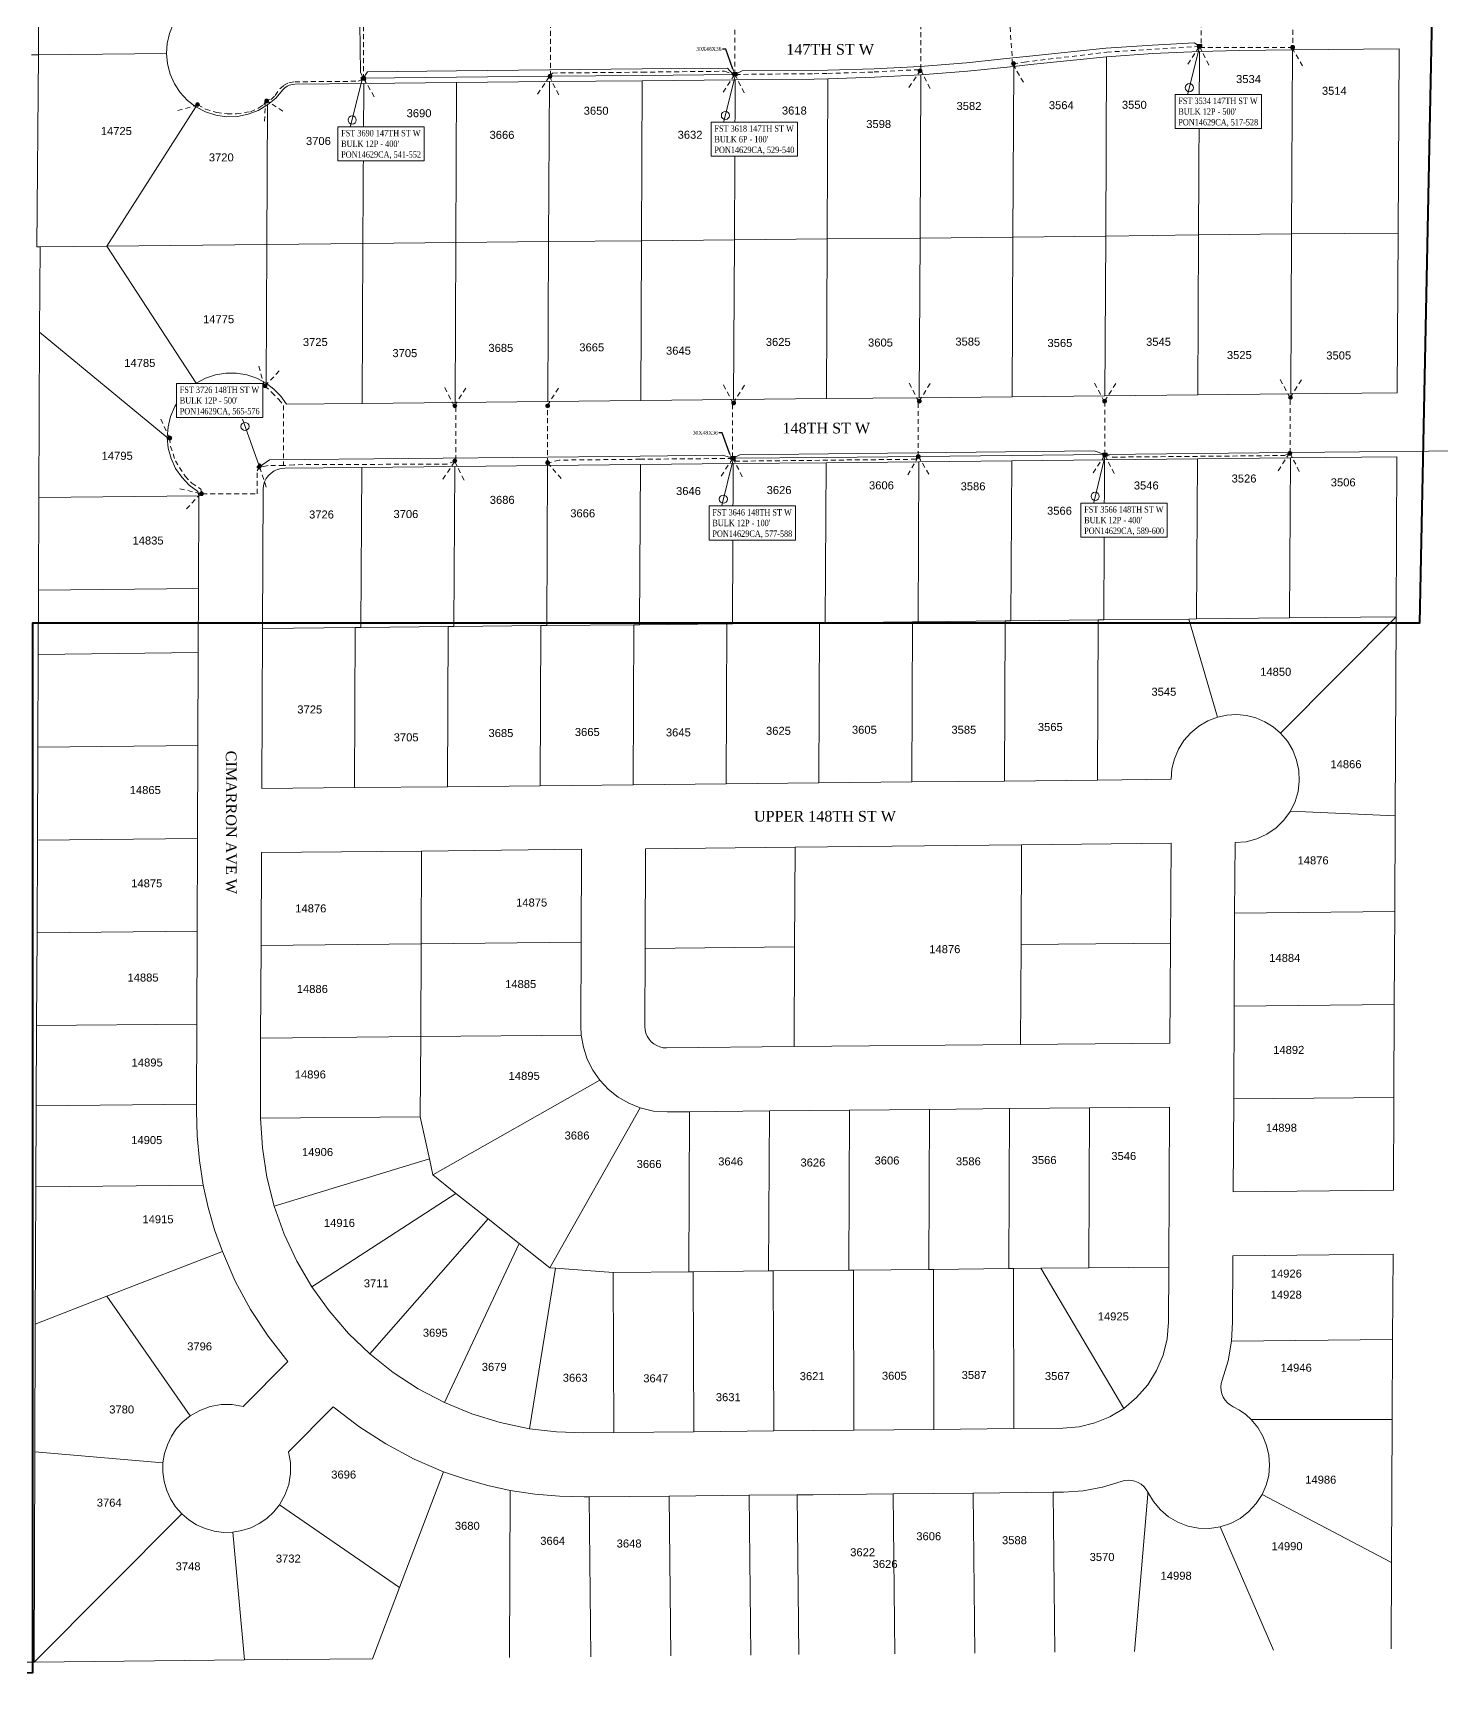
# Model space of a CAD drawing. Header units: feet. Extents: x 865220 to 5696323, y -2240498 to 1923703.
# Drawn here: x 2847762 to 2849082, y 960562 to 962111 of the extents above; entities that cross this region are included whole.
import ezdxf
from ezdxf import colors
from ezdxf.entities.mleader import LeaderData, LeaderLine
from ezdxf.enums import TextEntityAlignment as Align
from ezdxf.lldxf.tags import DXFTag
from ezdxf.math import Vec2, Vec3

# ---------------------------------------------------------------- set-up
doc = ezdxf.new("R2010")
doc.units = ezdxf.units.FT
doc.header["$LTSCALE"] = 0.015
doc.header["$MEASUREMENT"] = 0
doc.linetypes.add('DASHED', pattern=[5, 3, -2])
for name, color, linetype in [('48E', 112, '48E'), ('72A', 112, '72A'), ('Dakota County Addresses', 7, 'Continuous'), ('Dakota County Parcels', 7, 'Continuous'), ('DETAIL', 7, 'Continuous'), ('DROP BURIED', 7, 'DASHED'), ('STREET NAME', 7, 'Continuous'), ('TAIL', 1, 'MST'), ('TELEPHONE STRUCT-PROP', 6, 'Continuous'), ('TERMINALS', 7, 'Continuous')]:
    doc.layers.add(name, color=color, linetype=linetype)
doc.layers.add('RUNNING LINE (UNDERGROUND)', color=10, linetype='Continuous', lineweight=40)
doc.layers.add('WORK BOUNDARY', color=110, linetype='Continuous', lineweight=40)
doc.styles.add('Dimensions 100', font='arial.ttf')
doc.styles.add('Line', font='txt.shx', dxfattribs={"height": 3})
doc.styles.add('SIMPLEX', font='times.ttf', dxfattribs={"width": 0.8})
doc.styles.get("Standard").update_dxf_attribs({"font": 'times.ttf'})
doc.styles.add('Utilities', font='arial.ttf', dxfattribs={"height": 2.5})
tags = doc.linetypes.add('48E', pattern='A,80,-5,["48E",Line,S=1.5,R=0,X=0,Y=-1.5],-20', length=105).pattern_tags.tags
tags[6] = DXFTag(74, 10)
tags = doc.linetypes.add('72A', pattern='A,80,-5,["72A",Line,S=1.5,R=0,X=0,Y=-1.5],-20', length=105).pattern_tags.tags
tags[6] = DXFTag(74, 10)
tags = doc.linetypes.add('MST', pattern='A,5,-5,5,-5,["TAIL",Line,S=1.5,R=0,X=0,Y=-1.5],-20', length=40).pattern_tags.tags
tags[10] = DXFTag(74, 10)

# ---------------------------------------------------------------- blocks, each defined once
blk = doc.blocks.new('ACMAP_ANN_TEMPLATE_Dakota County Addresses')
at = {"layer": 'Dakota County Addresses', "style": 'Dimensions 100'}
blk.add_attdef('DakotaCountyAddress', text='', height=50, dxfattribs=at).set_placement((0, 0), align=Align.CENTER)
blk = doc.blocks.new('Proposed FlowerPot')
at = {"lineweight": 5, "ltscale": 100, "true_color": 0xffffff}
h = blk.add_hatch(color=7, dxfattribs=at)
h.dxf.hatch_style = 1
h.paths.add_polyline_path([(-0.06, 0, 0.414214), (0, -0.06, 0.414214), (0.06, 0, 0.414214), (0, 0.06, 0.414214)])
at = {"lineweight": 5, "ltscale": 100}
blk.add_circle((0, 0), 0.0604, dxfattribs=at)
at = {"layer": 'RUNNING LINE (UNDERGROUND)', "color": 6, "lineweight": 5, "const_width": 0.00907, "flags": 128}
blk.add_lwpolyline([(-0.06, 0, -0.414214), (0, 0.06, -0.414214), (0.06, 0, -0.414214), (0, -0.06, -0.414214), (-0.06, 0)], format="xyb", dxfattribs=at)
at = {"color": 18, "linetype": 'ByBlock', "lineweight": 5, "ltscale": 100, "true_color": 0x000000, "style": 'Dimensions 100'}
blk.add_text('F', height=0.0744, dxfattribs=at).set_placement((-0.029, -0.037))
blk = doc.blocks.new('NEW HH')
at = {"ltscale": 40, "true_color": 0xffffff}
h = blk.add_hatch(color=7, dxfattribs=at)
h.dxf.hatch_style = 1
h.paths.add_polyline_path([(-0.061, -0.031, 0.414214), (-0.046, -0.046), (0.046, -0.046, 0.414214), (0.061, -0.031), (0.061, 0.031, 0.414214), (0.046, 0.046), (-0.046, 0.046, 0.414214), (-0.061, 0.031)])
at = {"layer": 'RUNNING LINE (UNDERGROUND)', "color": 6, "lineweight": 0, "const_width": 0.005, "flags": 128}
blk.add_lwpolyline([(-0.061, 0.031), (-0.061, -0.031, 0.414214), (-0.046, -0.046), (0.046, -0.046, 0.414214), (0.061, -0.031), (0.061, 0.031, 0.414214), (0.046, 0.046), (-0.046, 0.046, 0.414214)], format="xyb", close=True, dxfattribs=at)
at = {"layer": 'TELEPHONE STRUCT-PROP', "color": 18, "true_color": 0x000000, "style": 'Utilities'}
blk.add_text('HH', height=0.05, dxfattribs=at).set_placement((0, 0), align=Align.MIDDLE_CENTER)
blk = doc.blocks.new('TERMINAL')
at = {"lineweight": 5, "ltscale": 0.5, "flags": 128}
blk.add_lwpolyline([(-0.1, -0.6), (-0.1, 44.8)], dxfattribs=at)
at = {"lineweight": 5, "ltscale": 0.5}
blk.add_circle((-0.1, 37.6), 3.83, dxfattribs=at)

msp = doc.modelspace()

# ---------------------------------------------------------------- linework, layer by layer
at = {"layer": '48E', "lineweight": 5, "ltscale": 100, "flags": 128}
msp.add_lwpolyline([(2848202.2, 962464.7), (2848196.9, 962460.1), (2848036.6, 962458.8), (2848035.9, 962408.4, -0.082661), (2848013.5, 962354.7, 0.099598), (2847976.8, 962271.6), (2847973.8, 962244.4), (2847973.4, 962118), (2848067.9, 962120.3), (2848068.4, 962074), (2848071.5, 962068.8), (2848158.5, 962069.7), (2848245.5, 962070.6), (2848332.5, 962071.4), (2848419.4, 962072.3)], format="xyb", dxfattribs=at)
at = {"layer": '72A', "lineweight": 5, "ltscale": 100, "flags": 128}
msp.add_lwpolyline([(2848555.5, 962466.7), (2848558, 962452), (2848558, 962422.7), (2848597.7, 962424.6), (2848641.1, 962427.8), (2848684.4, 962431.8), (2848696.5, 962433.1), (2848734.3, 962436.7), (2848772.2, 962439.7), (2848815.1, 962441.8), (2848858.1, 962443.2), (2848893.3, 962443.4), (2848943.3, 962443.1), (2849065.3, 962443.3), (2849139, 962443.3), (2849137.4, 962422.2), (2849136.9, 962335.2), (2849136.4, 962248.2), (2849135.5, 962101.2), (2849135.2, 962011.2), (2849134.8, 961921.2), (2849134.4, 961831.3), (2849134, 961719.9), (2848939.6, 961717.9), (2848852.6, 961717.1), (2848765.6, 961716.2), (2848678.6, 961715.3), (2848591.7, 961714.4), (2848504.7, 961713.5), (2848417.7, 961712.6), (2848417.5, 961712.6)], dxfattribs=at)
at = {"layer": 'Dakota County Parcels', "lineweight": 5}
for p, q in [((2847766.8, 962090.8), (2847767.5, 962185.8)), ((2847765.3, 961910.8), (2847766.8, 962090.8)), ((2847766.8, 962090.8), (2847886.7, 962092)), ((2848766.7, 961920.8), (2848767.6, 962088.9)), ((2848853.7, 961922), (2848854.6, 962093.9)), ((2848940.7, 961922.9), (2848941.6, 962095.2)), ((2848941.6, 962095.2), (2849041.6, 962096.2)), ((2849041.6, 962096.2), (2849040.7, 961923.5)), ((2848505.8, 961918.2), (2848506.5, 962068.2)), ((2848592.8, 961919), (2848593.5, 962071.8)), ((2848679.7, 961919.9), (2848680.5, 962079.7)), ((2848070.8, 961913.8), (2848071.6, 962063.8)), ((2848157.8, 961914.7), (2848158.6, 962064.7)), ((2848244.8, 961915.6), (2848245.6, 962065.6)), ((2848331.8, 961916.4), (2848332.5, 962066.4)), ((2848418.8, 961917.3), (2848419.5, 962067.3)), ((2847830.9, 961911.5), (2847914.4, 962042)), ((2847980.9, 961912.9), (2847981.5, 962043.7)), ((2847830.9, 961911.5), (2847980.9, 961912.9)), ((2847980.2, 961783), (2847980.9, 961912.9)), ((2847980.9, 961912.9), (2848070.8, 961913.8)), ((2848070.1, 961764), (2848070.8, 961913.8)), ((2848070.8, 961913.8), (2848157.8, 961914.7)), ((2848157.1, 961764.9), (2848157.8, 961914.7)), ((2848157.8, 961914.7), (2848244.8, 961915.6)), ((2848244.1, 961765.8), (2848244.8, 961915.6)), ((2848244.8, 961915.6), (2848331.8, 961916.4)), ((2848331.1, 961766.7), (2848331.8, 961916.4)), ((2848331.8, 961916.4), (2848418.8, 961917.3)), ((2848418, 961767.6), (2848418.8, 961917.3)), ((2848418.8, 961917.3), (2848505.8, 961918.2)), ((2848505, 961768.5), (2848505.8, 961918.2)), ((2848505.8, 961918.2), (2848592.8, 961919)), ((2848592, 961769.4), (2848592.8, 961919)), ((2848592.8, 961919), (2848679.7, 961919.9)), ((2848679, 961770.3), (2848679.7, 961919.9)), ((2848679.7, 961919.9), (2848766.7, 961920.8)), ((2848766, 961771.2), (2848766.7, 961920.8)), ((2848766.7, 961920.8), (2848853.7, 961922)), ((2848853, 961772), (2848853.7, 961922)), ((2848853.7, 961922), (2848940.7, 961922.9)), ((2848940, 961772.9), (2848940.7, 961922.9)), ((2848940.7, 961922.9), (2849040.7, 961923.5)), ((2849039.9, 961774), (2849040.7, 961923.5)), ((2847765.3, 961910.8), (2847768.3, 961910.9)), ((2847767.9, 961830.9), (2847768.3, 961910.9)), ((2847768.3, 961910.9), (2847830.9, 961911.5)), ((2847830.9, 961911.5), (2847914.7, 961783)), ((2847767.3, 961675.9), (2847767.9, 961830.9)), ((2847767.9, 961830.9), (2847887.5, 961732.1)), ((2848940, 961772.9), (2849039.9, 961774)), ((2847999.1, 961763.3), (2848070.1, 961764)), ((2848070.1, 961764), (2848157.1, 961764.9)), ((2848157.1, 961764.9), (2848244.1, 961765.8)), ((2848244.1, 961765.8), (2848331.1, 961766.7)), ((2848331.1, 961766.7), (2848418, 961767.6)), ((2848418, 961767.6), (2848505, 961768.5)), ((2848505, 961768.5), (2848592, 961769.4)), ((2848592, 961769.4), (2848679, 961770.3)), ((2848679, 961770.3), (2848766, 961771.2)), ((2848766, 961771.2), (2848853, 961772)), ((2848853, 961772), (2848940, 961772.9)), ((2848851.9, 961562.1), (2848852.7, 961712.1)), ((2848938.9, 961563), (2848939.7, 961712.9)), ((2849038.9, 961564), (2849039.6, 961714)), ((2848069, 961554), (2848069.8, 961704)), ((2848156, 961554.9), (2848156.8, 961704.9)), ((2848243, 961555.8), (2848243.8, 961705.8)), ((2848330, 961556.7), (2848330.8, 961706.7)), ((2848417, 961557.6), (2848417.7, 961707.6)), ((2848504, 961558.5), (2848504.7, 961708.5)), ((2848591, 961559.4), (2848591.7, 961709.4)), ((2848677.9, 961560.3), (2848678.7, 961710.3)), ((2848764.9, 961561.2), (2848765.7, 961711.2)), ((2847917.2, 961677.4), (2847916.2, 961681.5)), ((2847976.7, 961553.1), (2847977.2, 961683.7)), ((2847766.9, 961588.9), (2847767.3, 961675.9)), ((2847767.3, 961675.9), (2847917.2, 961677.4)), ((2847916.9, 961590.5), (2847917.2, 961677.4)), ((2847766.6, 961528.9), (2847766.9, 961588.9)), ((2847766.9, 961588.9), (2847916.9, 961590.5)), ((2847916.6, 961530.5), (2847916.9, 961590.5)), ((2848243, 961555.8), (2848324.6, 961556.7)), ((2848324, 961406.7), (2848324.6, 961556.7)), ((2848324.6, 961556.7), (2848330, 961556.7)), ((2848330, 961556.7), (2848411.6, 961557.5)), ((2848411, 961407.6), (2848411.6, 961557.5)), ((2848411.6, 961557.5), (2848417, 961557.6)), ((2848417, 961557.6), (2848498.6, 961558.4)), ((2848498, 961408.5), (2848498.6, 961558.4)), ((2848498.6, 961558.4), (2848504, 961558.5)), ((2848504, 961558.5), (2848585.6, 961559.3)), ((2848585, 961409.3), (2848585.6, 961559.3)), ((2848585.6, 961559.3), (2848591, 961559.4)), ((2848591, 961559.4), (2848672.6, 961560.2)), ((2848671.9, 961410.2), (2848672.6, 961560.2)), ((2848672.6, 961560.2), (2848677.9, 961560.3)), ((2848677.9, 961560.3), (2848759.6, 961561.1)), ((2848758.9, 961411.1), (2848759.6, 961561.1)), ((2848759.6, 961561.1), (2848764.9, 961561.2)), ((2848764.9, 961561.2), (2848844.5, 961562)), ((2848844.5, 961562), (2848851.9, 961562.1)), ((2848844.5, 961562), (2848871.3, 961470.1)), ((2848851.9, 961562.1), (2848938.9, 961563)), ((2848930.4, 961455), (2849038.9, 961564)), ((2848938.9, 961563), (2849038.9, 961564)), ((2849038, 961377.7), (2849038.9, 961564)), ((2847976, 961403.1), (2847976.7, 961553.1)), ((2847976.7, 961553.1), (2848063.7, 961554)), ((2848063, 961404), (2848063.7, 961554)), ((2848063.7, 961554), (2848069, 961554)), ((2848069, 961554), (2848150.7, 961554.9)), ((2848150, 961404.9), (2848150.7, 961554.9)), ((2848150.7, 961554.9), (2848156, 961554.9)), ((2848156, 961554.9), (2848237.6, 961555.8)), ((2848237, 961405.8), (2848237.6, 961555.8)), ((2848237.6, 961555.8), (2848243, 961555.8)), ((2847766.3, 961441.9), (2847766.6, 961528.9)), ((2847766.6, 961528.9), (2847916.6, 961530.5)), ((2847916.2, 961443.5), (2847916.6, 961530.5)), ((2847765.9, 961354.9), (2847766.3, 961441.9)), ((2847766.3, 961441.9), (2847916.2, 961443.5)), ((2847915.9, 961356.5), (2847916.2, 961443.5)), ((2847976, 961403.1), (2848063, 961404)), ((2848063, 961404), (2848150, 961404.9)), ((2848150, 961404.9), (2848237, 961405.8)), ((2848237, 961405.8), (2848324, 961406.7)), ((2848324, 961406.7), (2848411, 961407.6)), ((2848411, 961407.6), (2848498, 961408.5)), ((2848498, 961408.5), (2848585, 961409.3)), ((2848585, 961409.3), (2848671.9, 961410.2)), ((2848671.9, 961410.2), (2848758.9, 961411.1)), ((2848758.9, 961411.1), (2848828.1, 961411.8)), ((2848939.8, 961382), (2849038, 961377.7)), ((2849037.5, 961287.8), (2849038, 961377.7)), ((2847765.9, 961354.9), (2847915.9, 961356.5)), ((2847915.5, 961269.5), (2847915.9, 961356.5)), ((2847765.5, 961268), (2847765.9, 961354.9)), ((2847975.4, 961256.1), (2847975.8, 961343.1)), ((2847975.8, 961343.1), (2848125.8, 961344.6)), ((2848125.4, 961257.7), (2848125.8, 961344.6)), ((2848125.8, 961344.6), (2848275.7, 961346.2)), ((2848275.4, 961259.2), (2848275.7, 961346.2)), ((2848335.3, 961253.4), (2848335.7, 961346.8)), ((2848335.7, 961346.8), (2848475.7, 961348.2)), ((2848475.3, 961254.8), (2848475.7, 961348.2)), ((2848475.7, 961348.2), (2848687.9, 961350.4)), ((2848687.4, 961256.9), (2848687.9, 961350.4)), ((2848687.9, 961350.4), (2848827.9, 961351.9)), ((2848827.4, 961258.3), (2848827.9, 961351.9)), ((2848887.5, 961286.3), (2848887.9, 961352.5)), ((2848887.1, 961199.3), (2848887.5, 961286.3)), ((2848887.5, 961286.3), (2849037.5, 961287.8)), ((2849037.1, 961200.8), (2849037.5, 961287.8)), ((2847765.1, 961181), (2847765.5, 961268)), ((2847765.5, 961268), (2847915.5, 961269.5)), ((2847915.1, 961182.5), (2847915.5, 961269.5)), ((2847975, 961169.1), (2847975.4, 961256.1)), ((2847975.4, 961256.1), (2848125.4, 961257.7)), ((2848125, 961170.7), (2848125.4, 961257.7)), ((2848125.4, 961257.7), (2848275.4, 961259.2)), ((2848275, 961180.4), (2848275.4, 961259.2)), ((2848335, 961180.2), (2848335.3, 961253.4)), ((2848335.3, 961253.4), (2848475.3, 961254.8)), ((2848474.9, 961161.3), (2848475.3, 961254.8)), ((2848687, 961163.4), (2848687.4, 961256.9)), ((2848687.4, 961256.9), (2848827.4, 961258.3)), ((2848826.9, 961164.7), (2848827.4, 961258.3)), ((2848887.1, 961199.3), (2849037.1, 961200.8)), ((2849036.6, 961113.8), (2849037.1, 961200.8)), ((2848886.7, 961112.3), (2848887.1, 961199.3)), ((2847764.8, 961106), (2847765.1, 961181)), ((2847765.1, 961181), (2847915.1, 961182.5)), ((2847914.8, 961107.5), (2847915.1, 961182.5)), ((2847975, 961169.1), (2848125, 961170.7)), ((2848124.5, 961095.7), (2848125, 961170.7)), ((2848125, 961170.7), (2848275.4, 961172.2)), ((2848275, 961180.4), (2848275.4, 961172.2)), ((2847974.8, 961100.6), (2847975, 961169.1)), ((2848355.2, 961160.1), (2848474.9, 961161.3)), ((2848474.9, 961161.3), (2848687, 961163.4)), ((2848687, 961163.4), (2848826.9, 961164.7)), ((2848136.3, 961041.1), (2848292.8, 961129.8)), ((2847764.8, 961106), (2847914.8, 961107.5)), ((2847914.8, 961100.8), (2847914.8, 961107.5)), ((2848886.2, 961025.3), (2848886.7, 961112.3)), ((2848886.7, 961112.3), (2849036.6, 961113.8)), ((2849036.2, 961026.8), (2849036.6, 961113.8)), ((2847764.5, 961030.1), (2847764.8, 961106)), ((2847974.8, 961100.6), (2847974.8, 961094.2)), ((2847974.8, 961094.2), (2848124.5, 961095.7)), ((2848124.5, 961095.7), (2848133.1, 961056.2)), ((2848245.8, 960954.1), (2848330.7, 961103.9)), ((2848355.8, 961100.1), (2848376.7, 961100.3)), ((2848376, 960950.4), (2848376.7, 961100.3)), ((2848376.7, 961100.3), (2848451.7, 961101.1)), ((2848450.9, 960951.1), (2848451.7, 961101.1)), ((2848451.7, 961101.1), (2848526.7, 961101.8)), ((2848525.9, 960951.8), (2848526.7, 961101.8)), ((2848526.7, 961101.8), (2848601.7, 961102.5)), ((2848600.9, 960952.6), (2848601.7, 961102.5)), ((2848601.7, 961102.5), (2848676.7, 961103.3)), ((2848675.9, 960953.3), (2848676.7, 961103.3)), ((2848676.7, 961103.3), (2848751.6, 961104)), ((2848750.9, 960954), (2848751.6, 961104)), ((2848751.6, 961104), (2848826.6, 961104.7)), ((2848825.9, 960954.7), (2848826.6, 961104.7)), ((2847987.8, 961011.9), (2848133.1, 961056.2)), ((2848133.1, 961056.2), (2848136.3, 961041.1)), ((2847763.9, 960901.4), (2847764.5, 961030.1)), ((2847764.5, 961030.1), (2847921.2, 961031.6)), ((2848136.3, 961041.1), (2848158, 961023.8)), ((2848022.9, 960936.3), (2848158, 961023.8)), ((2848158, 961023.8), (2848188, 961000.1)), ((2848886.2, 961025.3), (2849036.2, 961026.8)), ((2848077.4, 960873.4), (2848188, 961000.1)), ((2848188, 961000.1), (2848217.1, 960976.9)), ((2847830.9, 960927.4), (2847939.1, 960969.3)), ((2848147.2, 960827.8), (2848217.1, 960976.9)), ((2848217.1, 960976.9), (2848245.8, 960954.1)), ((2848226.8, 960803.3), (2848251.1, 960953.7)), ((2848245.8, 960954.1), (2848251.1, 960953.7)), ((2848251.1, 960953.7), (2848305.3, 960949.7)), ((2848600.9, 960952.6), (2848605.3, 960952.6)), ((2848605.3, 960952.6), (2848675.9, 960953.3)), ((2848605.7, 960802.6), (2848605.3, 960952.6)), ((2848675.9, 960953.3), (2848680.3, 960953.3)), ((2848680.3, 960953.3), (2848705.9, 960953.6)), ((2848680.7, 960803.4), (2848680.3, 960953.3)), ((2848705.9, 960953.6), (2848750.9, 960954)), ((2848705.9, 960953.6), (2848783.7, 960822.4)), ((2848750.9, 960954), (2848825.9, 960954.7)), ((2848825.6, 960903.3), (2848825.9, 960954.7)), ((2848885.6, 960903), (2848885.9, 960965.3)), ((2848885.9, 960965.3), (2849035.9, 960966.8)), ((2849035.5, 960886.8), (2849035.9, 960966.8)), ((2848305.3, 960949.7), (2848376, 960950.4)), ((2848305.8, 960799.7), (2848305.3, 960949.7)), ((2848376, 960950.4), (2848380.3, 960950.4)), ((2848380.3, 960950.4), (2848450.9, 960951.1)), ((2848380.8, 960800.4), (2848380.3, 960950.4)), ((2848450.9, 960951.1), (2848455.3, 960951.1)), ((2848455.3, 960951.1), (2848525.9, 960951.8)), ((2848455.8, 960801.2), (2848455.3, 960951.1)), ((2848525.9, 960951.8), (2848530.3, 960951.9)), ((2848530.3, 960951.9), (2848600.9, 960952.6)), ((2848530.7, 960801.9), (2848530.3, 960951.9)), ((2847763.9, 960901.4), (2847830.9, 960927.4)), ((2847830.9, 960927.4), (2847909, 960815.3)), ((2847763.4, 960781.8), (2847763.9, 960901.4)), ((2848884.6, 960885.4), (2848885.6, 960903)), ((2848884.6, 960885.4), (2849035.5, 960886.8)), ((2849035.1, 960811.8), (2849035.5, 960886.8)), ((2847958.7, 960824.1), (2848000.5, 960866.2)), ((2848001.2, 960781.8), (2848043, 960823.9)), ((2848277.5, 960799.4), (2848305.8, 960799.7)), ((2848305.8, 960799.7), (2848380.8, 960800.4)), ((2848380.8, 960800.4), (2848455.8, 960801.2)), ((2848455.8, 960801.2), (2848530.7, 960801.9)), ((2848530.7, 960801.9), (2848605.7, 960802.6)), ((2848605.7, 960802.6), (2848680.7, 960803.4)), ((2848680.7, 960803.4), (2848726.6, 960803.8)), ((2848903.1, 960811.8), (2849035.1, 960811.8)), ((2849034.5, 960677.8), (2849035.1, 960811.8)), ((2847762.9, 960584.7), (2847763.4, 960781.8)), ((2847763.4, 960781.8), (2847883.5, 960771.3)), ((2848105.1, 960654.6), (2848146.4, 960763)), ((2848208.9, 960745.5), (2848208.2, 960589)), ((2848278.1, 960739.4), (2848282.7, 960739.5)), ((2848282.7, 960739.5), (2848357.7, 960740.2)), ((2848282.7, 960739.5), (2848284.2, 960589.7)), ((2848357.7, 960740.2), (2848432.6, 960740.9)), ((2848357.7, 960740.2), (2848359.2, 960590.4)), ((2848432.6, 960740.9), (2848477.6, 960741.4)), ((2848432.6, 960740.9), (2848434.2, 960591.1)), ((2848477.6, 960741.4), (2848492.6, 960741.5)), ((2848479.2, 960591.6), (2848477.6, 960741.4)), ((2848492.6, 960741.5), (2848567.6, 960742.3)), ((2848567.6, 960742.3), (2848642.6, 960743)), ((2848567.6, 960742.3), (2848569.2, 960592.4)), ((2848642.6, 960743), (2848717.6, 960743.7)), ((2848642.6, 960743), (2848644.1, 960593.1)), ((2848717.6, 960743.7), (2848727.2, 960743.8)), ((2848717.6, 960743.7), (2848719.1, 960593.9)), ((2848806.1, 960741.9), (2848793.7, 960594.6)), ((2848806.1, 960741.9), (2848806.2, 960743.7)), ((2848913.3, 960741.8), (2849034.5, 960677.8)), ((2847762.9, 960584.7), (2847901, 960723.6)), ((2847992.7, 960732.1), (2848105.1, 960654.6)), ((2847948.8, 960706.4), (2847959.9, 960586.6)), ((2848873.9, 960711.3), (2848924, 960595.8)), ((2849034, 960596.9), (2849034.5, 960677.8)), ((2848105.1, 960654.6), (2848079.7, 960587.8)), ((2847754.8, 960584.7), (2847762.9, 960584.7)), ((2847762.9, 960584.7), (2847959.9, 960586.6)), ((2847959.9, 960586.6), (2848079.7, 960587.8))]:
    msp.add_line(p, q, dxfattribs=at)
for points in [[(2847893, 962119.3), (2847889.5, 962110.5), (2847887.4, 962101.4), (2847886.7, 962092), (2847887.6, 962082.1), (2847890.2, 962072.5), (2847894.2, 962063.5), (2847899.7, 962055.3), (2847906.5, 962048), (2847914.4, 962042)], [(2847766.8, 962090.8), (2847760.3, 962090.7), (2847760.3, 962090.7)], [(2847914.4, 962042), (2847923.4, 962037.3), (2847933.1, 962034.2), (2847943.1, 962032.7), (2847953.3, 962032.9), (2847963.2, 962034.9), (2847972.7, 962038.5), (2847981.5, 962043.7), (2847989.2, 962050.2), (2847995.7, 962057.9), (2847997.6, 962059.7), (2847999.7, 962061.2), (2848002, 962062.2), (2848004.5, 962062.9), (2848007, 962063.2), (2848071.6, 962063.8), (2848158.6, 962064.7), (2848245.6, 962065.6), (2848332.5, 962066.4), (2848419.5, 962067.3), (2848493.6, 962068), (2848506.5, 962068.2), (2848550, 962069.6), (2848593.5, 962071.8), (2848637.1, 962075.4), (2848680.5, 962079.7), (2848696.2, 962081.6), (2848767.6, 962088.9), (2848811, 962091.8), (2848854.6, 962093.9), (2848892, 962094.7), (2848941.6, 962095.2)], [(2847980.2, 961783), (2847971.5, 961787.7), (2847962.1, 961790.9), (2847952.4, 961792.5), (2847942.5, 961792.5), (2847932.7, 961790.9), (2847923.4, 961787.7), (2847914.7, 961783)], [(2847914.7, 961783), (2847906.8, 961776.8), (2847900, 961769.5), (2847894.6, 961761), (2847890.6, 961751.8), (2847888.2, 961742.1), (2847887.5, 961732.1)], [(2847999.1, 961763.3), (2847993.8, 961770.8), (2847987.5, 961777.4), (2847980.2, 961783)], [(2847887.5, 961732.1), (2847888.4, 961722.1), (2847891.1, 961712.3), (2847895.3, 961703.1), (2847901, 961694.8), (2847908, 961687.5), (2847916.2, 961681.5)], [(2847997.6, 961703.3), (2848069.8, 961704), (2848156.8, 961704.9), (2848243.8, 961705.8), (2848330.8, 961706.7), (2848417.7, 961707.6), (2848504.7, 961708.5), (2848591.7, 961709.4), (2848678.7, 961710.3), (2848765.7, 961711.2), (2848852.7, 961712.1), (2848939.7, 961712.9), (2849039.6, 961714)], [(2847997.6, 961703.3), (2847994.1, 961703), (2847990.8, 961702.2), (2847987.6, 961700.8), (2847984.7, 961698.8), (2847982.2, 961696.4), (2847980.1, 961693.6), (2847978.6, 961690.5), (2847977.6, 961687.1), (2847977.2, 961683.7)], [(2848871.3, 961470.1), (2848862.3, 961466.6), (2848853.9, 961461.7), (2848846.4, 961455.5), (2848840, 961448.2), (2848834.8, 961440), (2848831.1, 961431), (2848828.8, 961421.5), (2848828.1, 961411.8)], [(2848930.4, 961455), (2848923.5, 961460.9), (2848915.7, 961465.7), (2848907.3, 961469.3), (2848898.5, 961471.5), (2848889.4, 961472.4), (2848880.3, 961471.9), (2848871.3, 961470.1)], [(2848939.8, 961382), (2848944.1, 961390.9), (2848946.9, 961400.4), (2848948.1, 961410.2), (2848947.6, 961420.1), (2848945.6, 961429.8), (2848941.9, 961439), (2848936.9, 961447.5), (2848930.4, 961455)], [(2848887.9, 961352.5), (2848898.2, 961353.3), (2848908.3, 961356), (2848917.7, 961360.3), (2848926.3, 961366.2), (2848933.7, 961373.5), (2848939.8, 961382)], [(2848275.4, 961172.2), (2848277.4, 961160.8), (2848281, 961149.7), (2848286.2, 961139.3), (2848292.8, 961129.8)], [(2848335, 961180.2), (2848335.3, 961177), (2848336, 961174), (2848337.2, 961171), (2848338.9, 961168.3), (2848340.9, 961165.9), (2848343.3, 961163.9), (2848346.1, 961162.3), (2848349, 961161.1), (2848352.1, 961160.3), (2848355.2, 961160.1)], [(2848292.8, 961129.8), (2848300.8, 961121.3), (2848309.9, 961114.1), (2848319.9, 961108.3), (2848330.7, 961103.9)], [(2847914.8, 961100.8), (2847915.4, 961077.6), (2847917.6, 961054.5), (2847921.2, 961031.6)], [(2847974.8, 961094.2), (2847976.6, 961066.4), (2847980.9, 961038.9), (2847987.8, 961011.9)], [(2848330.7, 961103.9), (2848343.1, 961101), (2848355.8, 961100.1)], [(2847921.2, 961031.6), (2847925.9, 961010.5), (2847931.9, 960989.7), (2847939.1, 960969.3)], [(2847987.8, 961011.9), (2847997.1, 960985.7), (2848008.9, 960960.4), (2848022.9, 960936.3)], [(2847939.1, 960969.3), (2847951.1, 960941.6), (2847965.5, 960915.1), (2847981.9, 960889.9), (2848000.5, 960866.2)], [(2848022.9, 960936.3), (2848039.1, 960913.7), (2848057.3, 960892.6), (2848077.4, 960873.4)], [(2848783.7, 960822.4), (2848795.7, 960832.5), (2848806.1, 960844.4), (2848814.4, 960857.8), (2848820.5, 960872.3), (2848824.3, 960887.6), (2848825.6, 960903.3)], [(2848875.9, 960848.8), (2848881.3, 960866.9), (2848884.6, 960885.4)], [(2848077.4, 960873.4), (2848099.2, 960856.1), (2848122.5, 960840.8), (2848147.2, 960827.8)], [(2848875.9, 960848.8), (2848875, 960845.7), (2848874.7, 960842.4), (2848874.9, 960839.2), (2848875.6, 960836), (2848876.9, 960832.9), (2848878.6, 960830.1), (2848880.7, 960827.7), (2848883.2, 960825.6), (2848886.1, 960823.9)], [(2847909, 960815.3), (2847902.2, 960809.8), (2847896.3, 960803.4), (2847891.4, 960796.2), (2847887.6, 960788.3), (2847884.9, 960780), (2847883.5, 960771.3)], [(2847958.7, 960824.1), (2847948.4, 960825.9), (2847938, 960825.9), (2847927.8, 960824.1), (2847918, 960820.5), (2847909, 960815.3)], [(2848043, 960823.9), (2848066.9, 960805.5), (2848092.2, 960789.1), (2848118.8, 960774.9), (2848146.4, 960763)], [(2848147.2, 960827.8), (2848172.9, 960817.2), (2848199.5, 960809), (2848226.8, 960803.3)], [(2848726.6, 960803.8), (2848741.8, 960805.1), (2848756.6, 960808.7), (2848770.6, 960814.5), (2848783.7, 960822.4)], [(2848903.1, 960811.8), (2848897.9, 960816.5), (2848892.2, 960820.6), (2848886.1, 960823.9)], [(2848226.8, 960803.3), (2848252.1, 960800.3), (2848277.5, 960799.4)], [(2848913.3, 960741.8), (2848917.1, 960750.4), (2848919.4, 960759.6), (2848920.3, 960769), (2848919.6, 960778.4), (2848917.5, 960787.7), (2848914, 960796.4), (2848909.1, 960804.5), (2848903.1, 960811.8)], [(2847883.5, 960771.3), (2847883.4, 960762.6), (2847884.6, 960753.9), (2847887, 960745.5), (2847890.5, 960737.6), (2847895.3, 960730.2), (2847901, 960723.6)], [(2847992.7, 960732.1), (2847997.8, 960741.1), (2848001.3, 960750.9), (2848003.1, 960761.2), (2848003, 960771.6), (2848001.2, 960781.8)], [(2848146.4, 960763), (2848166.9, 960755.9), (2848187.7, 960750.1), (2848208.9, 960745.5)], [(2848727.2, 960743.8), (2848745.5, 960745.1), (2848763.7, 960748.4), (2848781.3, 960753.8)], [(2848806.2, 960743.7), (2848804.6, 960746.5), (2848802.5, 960749.1), (2848800, 960751.2), (2848797.2, 960752.9), (2848794.1, 960754.1), (2848790.9, 960754.8), (2848787.7, 960755), (2848784.4, 960754.7), (2848781.3, 960753.8)], [(2848208.9, 960745.5), (2848231.8, 960742), (2848254.9, 960740), (2848278.1, 960739.4)], [(2848806.2, 960743.7), (2848811.4, 960735), (2848817.9, 960727.3), (2848825.6, 960720.8), (2848834.4, 960715.7), (2848843.8, 960712.1), (2848853.7, 960710.1), (2848863.8, 960709.9), (2848873.9, 960711.3)], [(2848873.9, 960711.3), (2848883.6, 960714.5), (2848892.7, 960719.3), (2848900.8, 960725.6), (2848907.8, 960733.1), (2848913.3, 960741.8)], [(2847901, 960723.6), (2847907.6, 960717.9), (2847915, 960713.2), (2847923, 960709.7), (2847931.4, 960707.3), (2847940.1, 960706.2), (2847948.8, 960706.4)], [(2847948.8, 960706.4), (2847957.4, 960707.8), (2847965.8, 960710.5), (2847973.6, 960714.4), (2847980.8, 960719.3), (2847987.2, 960725.3), (2847992.7, 960732.1)]]:
    msp.add_lwpolyline(points, dxfattribs=at)
at = {"layer": 'DROP BURIED', "lineweight": 5, "ltscale": 100}
for points in [[(2848856.1, 962151), (2848856.1, 962099.6)], [(2848942, 962151.5), (2848942, 962097.5), (2848856.3, 962097.5)], [(2848679.5, 962082.2), (2848675.8, 962136.4), (2848684, 962137.7)], [(2848071.5, 962067.9), (2848071.5, 962120.6), (2848077.5, 962120.6)], [(2848246.6, 962071.1), (2848246.6, 962121.8)], [(2848419.4, 962072.2), (2848419.4, 962123.2), (2848417.3, 962123.2)], [(2848593.4, 962077.3), (2848593.4, 962127.8), (2848596.7, 962128.6)], [(2848679.9, 962082.3), (2848690.6, 962083.8), (2848767.7, 962093.2), (2848854.6, 962098.5)], [(2848843.6, 962081.8), (2848854.6, 962098.5), (2848863.6, 962080.6)], [(2848941.3, 962097.2), (2848951.3, 962079.9)], [(2848071.6, 962068.3), (2848081.6, 962051)], [(2848234.5, 962053.8), (2848245.5, 962070.5), (2848254.5, 962052.6)], [(2848245.5, 962071), (2848248.5, 962073.6), (2848332.5, 962074.4), (2848409.6, 962075.3), (2848418.5, 962072)], [(2848408.3, 962055.7), (2848419.3, 962072.4), (2848428.3, 962054.5)], [(2848419.9, 962072.3), (2848493.5, 962073), (2848506.4, 962073.2), (2848549.8, 962074.6), (2848592.9, 962076.8)], [(2848582.4, 962060), (2848593.4, 962076.7), (2848602.3, 962058.9)], [(2848679.8, 962081.8), (2848689.8, 962064.5)], [(2847916.3, 962043.9), (2847923.4, 962039.8), (2847933.8, 962036.6), (2847943.7, 962035.5), (2847952.4, 962035.5), (2847965.5, 962037.3), (2847973.3, 962041), (2847978, 962043.9), (2847979.5, 962048.5), (2847984.8, 962048.7), (2847988.5, 962052.7), (2847993, 962058.7), (2847996.5, 962061.9), (2848001.5, 962064.5), (2848007.1, 962065.4), (2848066.3, 962065.9), (2848069, 962066.9)], [(2847916.1, 962043.7), (2847896.8, 962038.3)], [(2847978.6, 962028.5), (2847979.6, 962048.5), (2847996.4, 962037.5)], [(2847992.4, 961794.5), (2847978.6, 961780.1), (2847973, 961799.3)], [(2847978.8, 961780.2), (2847985.6, 961774.4), (2847991.9, 961767.8), (2847996.4, 961762.2), (2847996.4, 961705.7), (2847981.9, 961705.7), (2847978.1, 961704.9), (2847974.4, 961705.5)], [(2848167.1, 961778.3), (2848156.4, 961761.5), (2848147.2, 961779.2)], [(2848254, 961778.3), (2848243.3, 961761.5)], [(2848428.3, 961781), (2848417.6, 961764.1), (2848408.3, 961781.8)], [(2848602.3, 961782.6), (2848591.6, 961765.7), (2848582.3, 961783.4)], [(2848776.1, 961782.6), (2848765.4, 961765.7), (2848756.1, 961783.4)], [(2848950, 961786.1), (2848939.3, 961769.2), (2848930.1, 961786.9)], [(2848157.8, 961711), (2848157.8, 961761.4)], [(2848243.8, 961708.1), (2848243.8, 961761.7)], [(2848417, 961713.5), (2848417, 961764.6)], [(2848591.1, 961714.8), (2848591.1, 961765.9)], [(2848766, 961716), (2848766, 961767.1)], [(2848939.4, 961717.7), (2848939.4, 961768.8)], [(2847881.4, 961749.2), (2847889.8, 961731)], [(2847889.6, 961731.4), (2847890.6, 961723.8), (2847895.1, 961710.3), (2847904.2, 961695.8), (2847910.5, 961689.3), (2847918.9, 961683.7), (2847920.3, 961679.4), (2847971.7, 961679.4), (2847971.7, 961700.7), (2847973.8, 961704.7)], [(2848417.3, 961712.5), (2848330.7, 961711.7), (2848254.7, 961710.9), (2848243.8, 961708.1)], [(2848406.5, 961696), (2848417.5, 961712.7), (2848426.4, 961694.8)], [(2848591, 961714.7), (2848588.8, 961711.7), (2848420.1, 961709.9), (2848417.4, 961712.7)], [(2848581.3, 961697), (2848591.2, 961714.4), (2848601.3, 961697.2)], [(2848755, 961699), (2848766, 961715.7), (2848774.9, 961697.8)], [(2848765.6, 961716.2), (2848773.1, 961713.7), (2848934.2, 961715.2), (2848939.6, 961717.9)], [(2848928.3, 961701), (2848939.3, 961717.7), (2848948.3, 961699.8)], [(2847980.2, 961685.7), (2847974, 961704.7)], [(2848156.9, 961709.9), (2848149.6, 961707.2), (2848006.1, 961706.6), (2847996.4, 961705.7)], [(2848145.8, 961692.9), (2848156.8, 961709.6), (2848165.8, 961691.8)], [(2848256.6, 961693.7), (2848243.5, 961708.8)], [(2847899.4, 961684), (2847918.9, 961679.4), (2847905.2, 961664.9)]]:
    msp.add_lwpolyline(points, dxfattribs=at)
at = {"layer": 'TAIL', "lineweight": 5, "ltscale": 40, "flags": 128}
for points in [[(2848419.8, 962072.6), (2848426.1, 962075.7), (2848493.5, 962076), (2848506.3, 962076.2), (2848549.7, 962077.6), (2848593, 962079.8), (2848636.3, 962083.3), (2848679.7, 962087.7), (2848695.3, 962089.5), (2848766.9, 962096.9), (2848810.6, 962099.8), (2848849.8, 962101.8), (2848854.3, 962098.7)], [(2848071.1, 962068.6), (2848075, 962074.8), (2848158.5, 962075.7), (2848245.5, 962076.6), (2848332.4, 962077.4), (2848412.4, 962078.3), (2848417.5, 962072.4)], [(2848417.3, 961712.8), (2848407.7, 961715.5), (2848330.7, 961714.7), (2848243.7, 961713.8), (2847983.4, 961711.1), (2847973.8, 961704.7)]]:
    msp.add_lwpolyline(points, dxfattribs=at)
at = {"layer": 'WORK BOUNDARY', "ltscale": 50, "flags": 128}
msp.add_lwpolyline([(2846510.2, 963189.8), (2847973.4, 963215.3), (2848166.7, 963215.3), (2848166.7, 963094.8), (2848200.5, 963094.8), (2848255, 962999.4), (2848355, 962999.4), (2848385.9, 962946.6), (2848569.9, 962946.6), (2848603, 962911.3), (2848946.6, 963111.7), (2848946.6, 962770.3), (2848898.3, 962669), (2848898.3, 962481.4), (2849079.4, 962481.4), (2849060.6, 961558.2), (2847761.1, 961558.2), (2847761.1, 960574.7), (2846501.1, 960562.3), (2846485.2, 960583.8), (2846498.7, 963168.7)], close=True, dxfattribs=at)

# ---------------------------------------------------------------- block references
at = {"lineweight": 5}
for p, xscale, yscale, zscale, rotation in [((2848854.7, 962098.8), 40, 40, 40, 1.310027911128808), ((2848071.3, 962068.3), 39.99999999999999, 39.99999999999999, 39.99999999999999, 1.260057077959791), ((2848419.4, 962072.6), 40, 40, 40, 1.310027911128808), ((2848417.6, 961712.9), 40, 40, 40, 1.310027911128808), ((2848766.1, 961715.9), 40, 40, 40, 1.310027911128808), ((2847973.9, 961705), 39.99999999999999, 39.99999999999999, 39.99999999999999, 52.71477103167244)]:
    msp.add_blockref('NEW HH', p, dxfattribs=dict(at, xscale=xscale, yscale=yscale, zscale=zscale, rotation=rotation))
at = {"lineweight": 5, "xscale": 30, "yscale": 30, "zscale": 30}
for p in [(2848941.9, 962097.7), (2848680.3, 962082.3), (2848246.1, 962070.6), (2848592.7, 962075.7), (2847915.8, 962044.1), (2847980.6, 962047.3), (2847979.1, 961780.5), (2848156.9, 961761.8), (2848243.8, 961761.8), (2848418.1, 961764.5), (2848592.1, 961766.1), (2848765.8, 961766.1), (2848939.8, 961769.6), (2847889.9, 961731.7), (2848156.9, 961710.2), (2848591.2, 961714.3), (2848939.2, 961717.3), (2848243.8, 961708.4), (2847919.6, 961679.5)]:
    msp.add_blockref('Proposed FlowerPot', p, dxfattribs=at)
at = {"layer": 'Dakota County Addresses', "lineweight": 5, "xscale": 0.15, "yscale": 0.15, "zscale": 0.15}
for p, values in [((2848900.5, 962064.2), {'DakotaCountyAddress': '3534'}), ((2848980.9, 962053.2), {'DakotaCountyAddress': '3514'}), ((2848123.4, 962032.2), {'DakotaCountyAddress': '3690'}), ((2848289.3, 962034.5), {'DakotaCountyAddress': '3650'}), ((2848475, 962034.7), {'DakotaCountyAddress': '3618'}), ((2848638.6, 962039), {'DakotaCountyAddress': '3582'}), ((2848725.1, 962039.7), {'DakotaCountyAddress': '3564'}), ((2848793.5, 962040.1), {'DakotaCountyAddress': '3550'}), ((2847839.8, 962015.5), {'DakotaCountyAddress': '14725'}), ((2848554, 962022.1), {'DakotaCountyAddress': '3598'}), ((2848029.1, 962006.2), {'DakotaCountyAddress': '3706'}), ((2848201.1, 962011.9), {'DakotaCountyAddress': '3666'}), ((2848377.3, 962012), {'DakotaCountyAddress': '3632'}), ((2847938.1, 961990.8), {'DakotaCountyAddress': '3720'}), ((2847935.6, 961839.2), {'DakotaCountyAddress': '14775'}), ((2848026.2, 961817.8), {'DakotaCountyAddress': '3725'}), ((2848200, 961812.3), {'DakotaCountyAddress': '3685'}), ((2848285.2, 961812.8), {'DakotaCountyAddress': '3665'}), ((2848459.9, 961817.9), {'DakotaCountyAddress': '3625'}), ((2848555.7, 961817.3), {'DakotaCountyAddress': '3605'}), ((2848637.5, 961818.2), {'DakotaCountyAddress': '3585'}), ((2848723.8, 961816.9), {'DakotaCountyAddress': '3565'}), ((2848816.2, 961818), {'DakotaCountyAddress': '3545'}), ((2847861.8, 961798.2), {'DakotaCountyAddress': '14785'}), ((2848110.1, 961807.4), {'DakotaCountyAddress': '3705'}), ((2848366.4, 961809.7), {'DakotaCountyAddress': '3645'}), ((2848891.9, 961805.6), {'DakotaCountyAddress': '3525'}), ((2848985, 961805.2), {'DakotaCountyAddress': '3505'}), ((2847840.6, 961711.2), {'DakotaCountyAddress': '14795'}), ((2848896.3, 961689.9), {'DakotaCountyAddress': '3526'}), ((2848375.8, 961678.2), {'DakotaCountyAddress': '3646'}), ((2848460.7, 961679.1), {'DakotaCountyAddress': '3626'}), ((2848556.6, 961683.5), {'DakotaCountyAddress': '3606'}), ((2848642.4, 961682.6), {'DakotaCountyAddress': '3586'}), ((2848804.7, 961683.4), {'DakotaCountyAddress': '3546'}), ((2848989.2, 961686.3), {'DakotaCountyAddress': '3506'}), ((2848201.3, 961669.9), {'DakotaCountyAddress': '3686'}), ((2848723.4, 961659.7), {'DakotaCountyAddress': '3566'}), ((2848032, 961656.2), {'DakotaCountyAddress': '3726'}), ((2848111.1, 961656.6), {'DakotaCountyAddress': '3706'}), ((2848276.7, 961657.3), {'DakotaCountyAddress': '3666'}), ((2847869.5, 961631.8), {'DakotaCountyAddress': '14835'}), ((2848926, 961508.8), {'DakotaCountyAddress': '14850'}), ((2848821.2, 961490.1), {'DakotaCountyAddress': '3545'}), ((2848021, 961473.5), {'DakotaCountyAddress': '3725'}), ((2848714.8, 961457.1), {'DakotaCountyAddress': '3565'}), ((2848111.3, 961447.4), {'DakotaCountyAddress': '3705'}), ((2848200.1, 961451.4), {'DakotaCountyAddress': '3685'}), ((2848281, 961452.4), {'DakotaCountyAddress': '3665'}), ((2848366.3, 961452), {'DakotaCountyAddress': '3645'}), ((2848460.1, 961453.5), {'DakotaCountyAddress': '3625'}), ((2848540.6, 961454.5), {'DakotaCountyAddress': '3605'}), ((2848633.8, 961454.5), {'DakotaCountyAddress': '3585'}), ((2848991.8, 961422.2), {'DakotaCountyAddress': '14866'}), ((2847866.9, 961398), {'DakotaCountyAddress': '14865'}), ((2848961, 961332.1), {'DakotaCountyAddress': '14876'}), ((2847868.3, 961310.6), {'DakotaCountyAddress': '14875'}), ((2848022, 961287.1), {'DakotaCountyAddress': '14876'}), ((2848228.9, 961292.6), {'DakotaCountyAddress': '14875'}), ((2848616, 961248.9), {'DakotaCountyAddress': '14876'}), ((2848934.5, 961240.7), {'DakotaCountyAddress': '14884'}), ((2847864.8, 961222.3), {'DakotaCountyAddress': '14885'}), ((2848023.4, 961211.6), {'DakotaCountyAddress': '14886'}), ((2848218.6, 961216.2), {'DakotaCountyAddress': '14885'}), ((2848938.2, 961154.5), {'DakotaCountyAddress': '14892'}), ((2847868.7, 961142.7), {'DakotaCountyAddress': '14895'}), ((2848021.5, 961131.5), {'DakotaCountyAddress': '14896'}), ((2848221.9, 961130.2), {'DakotaCountyAddress': '14895'}), ((2847868.3, 961070), {'DakotaCountyAddress': '14905'}), ((2848271.4, 961074.3), {'DakotaCountyAddress': '3686'}), ((2848931.3, 961081.6), {'DakotaCountyAddress': '14898'}), ((2848028.3, 961058.8), {'DakotaCountyAddress': '14906'}), ((2848783.6, 961055.1), {'DakotaCountyAddress': '3546'}), ((2848338.9, 961047.6), {'DakotaCountyAddress': '3666'}), ((2848415.3, 961050), {'DakotaCountyAddress': '3646'}), ((2848492.4, 961049), {'DakotaCountyAddress': '3626'}), ((2848561.8, 961050.9), {'DakotaCountyAddress': '3606'}), ((2848638, 961050.1), {'DakotaCountyAddress': '3586'}), ((2848709, 961051.3), {'DakotaCountyAddress': '3566'}), ((2847878.8, 960995.8), {'DakotaCountyAddress': '14915'}), ((2848048.8, 960992.4), {'DakotaCountyAddress': '14916'}), ((2848083.3, 960935.8), {'DakotaCountyAddress': '3711'}), ((2848935.9, 960944.9), {'DakotaCountyAddress': '14926'}), ((2848935.8, 960925.2), {'DakotaCountyAddress': '14928'}), ((2848773.8, 960904.8), {'DakotaCountyAddress': '14925'}), ((2848138.6, 960889.5), {'DakotaCountyAddress': '3695'}), ((2847917.8, 960876.7), {'DakotaCountyAddress': '3796'}), ((2848193.8, 960857.5), {'DakotaCountyAddress': '3679'}), ((2848945.2, 960856.7), {'DakotaCountyAddress': '14946'}), ((2848269.7, 960847.3), {'DakotaCountyAddress': '3663'}), ((2848345.1, 960846.8), {'DakotaCountyAddress': '3647'}), ((2848491.7, 960848.8), {'DakotaCountyAddress': '3621'}), ((2848568.7, 960849.2), {'DakotaCountyAddress': '3605'}), ((2848643.4, 960849.9), {'DakotaCountyAddress': '3587'}), ((2848721.4, 960848.9), {'DakotaCountyAddress': '3567'}), ((2848413.1, 960829.1), {'DakotaCountyAddress': '3631'}), ((2847844.8, 960817.6), {'DakotaCountyAddress': '3780'}), ((2848052.8, 960756.6), {'DakotaCountyAddress': '3696'}), ((2848968.2, 960751.8), {'DakotaCountyAddress': '14986'}), ((2847833.1, 960730.3), {'DakotaCountyAddress': '3764'}), ((2848168.6, 960708.6), {'DakotaCountyAddress': '3680'}), ((2848600.9, 960698.8), {'DakotaCountyAddress': '3606'}), ((2848248.6, 960694.5), {'DakotaCountyAddress': '3664'}), ((2848320.2, 960692), {'DakotaCountyAddress': '3648'}), ((2848539, 960683.8), {'DakotaCountyAddress': '3622'}), ((2848681.2, 960695.1), {'DakotaCountyAddress': '3588'}), ((2848936.6, 960689.5), {'DakotaCountyAddress': '14990'}), ((2847907, 960670.6), {'DakotaCountyAddress': '3748'}), ((2848000.9, 960677.9), {'DakotaCountyAddress': '3732'}), ((2848560, 960672.8), {'DakotaCountyAddress': '3626'}), ((2848763.3, 960679.4), {'DakotaCountyAddress': '3570'}), ((2848832.7, 960661.8), {'DakotaCountyAddress': '14998'})]:
    msp.add_blockref('ACMAP_ANN_TEMPLATE_Dakota County Addresses', p, dxfattribs=at).add_auto_attribs(values)
at = {"layer": 'TERMINALS', "lineweight": 5, "ltscale": 0.5}
for p, rotation in [((2848853.9, 962096.4), 166.2062530718133), ((2848419.3, 962070.4), 166.2062530718133), ((2848069.6, 962066.1), 166.2062530718133), ((2847973.2, 961707.1), 19.77269449355376), ((2848417.4, 961710.8), 166.2062530718133), ((2848765.7, 961713.5), 166.2062530718133)]:
    msp.add_blockref('TERMINAL', p, dxfattribs=dict(at, rotation=rotation))

# ---------------------------------------------------------------- texts
at = {"layer": 'STREET NAME', "lineweight": 5, "ltscale": 40, "char_height": 10, "attachment_point": 1}
for s, insert in [('147TH ST W', (2848467.4, 962100.8)), ('148TH ST W', (2848463.8, 961745.9)), ('UPPER 148TH ST W', (2848437.2, 961382.2))]:
    msp.add_mtext(s, dxfattribs=dict(at, insert=insert))
at = {"layer": 'STREET NAME', "lineweight": 5, "ltscale": 40, "insert": (2847952.4, 961438.6), "char_height": 10, "attachment_point": 1, "rotation": 270}
msp.add_mtext('CIMARRON AVE W', dxfattribs=at)

# ---------------------------------------------------------------- next in the draw order: texts
at = {"layer": 'TERMINALS', "lineweight": 5, "ltscale": 0.5, "char_height": 6, "attachment_point": 1, "style": 'SIMPLEX', "bg_fill": 19, "box_fill_scale": 1.5, "bg_fill_color": 256, "bg_fill_transparency": 0}
for s, insert in [("FST 3534 147TH ST W\\PBULK 12P - 500'\\PPON14629CA, 517-528", (2848834.7, 962050.5)), ("FST 3690 147TH ST W\\PBULK 12P - 400'\\PPON14629CA, 541-552", (2848050.4, 962020.3)), ("FST 3726 148TH ST W\\PBULK 12P - 500'\\PPON14629CA, 565-576", (2847899.2, 961779.8)), ("FST 3646 148TH ST W\\PBULK 12P - 100'\\PPON14629CA, 577-588", (2848398.2, 961665)), ("FST 3566 148TH ST W\\PBULK 12P - 400'\\PPON14629CA, 589-600", (2848746.5, 961667.7))]:
    msp.add_mtext(s, dxfattribs=dict(at, insert=insert))
at = {"layer": 'TERMINALS', "color": 1, "lineweight": 5, "ltscale": 0.5, "insert": (2848400.1, 962024.6), "char_height": 6, "attachment_point": 1, "style": 'SIMPLEX', "bg_fill": 19, "box_fill_scale": 1.5, "bg_fill_color": 256, "bg_fill_transparency": 0}
msp.add_mtext("FST 3618 147TH ST W\\PBULK 6P - 100'\\PPON14629CA, 529-540", dxfattribs=at)

# ---------------------------------------------------------------- next in the draw order: leaders
at = {"layer": 'DETAIL', "lineweight": 5, "ltscale": 5}
ml = msp.add_multileader_mtext('Standard', dxfattribs=at)
ml.set_content('30X48X36', color=256)
ml.set_leader_properties()
ml.build(insert=Vec2(0, 0))
ml.multileader.update_dxf_attribs({"has_text_frame": 1, "text_left_attachment_type": 2, "text_right_attachment_type": 2, "dogleg_length": 3})
ctx = ml.context
ctx.base_point, ctx.char_height, ctx.landing_gap_size, ctx.plane_origin = Vec3(2848382.1, 962096.1), 3.5, 1.5, Vec3(2848443.1, 962106.3)
ctx.left_attachment, ctx.right_attachment, ctx.text_align_type = 2, 2, 1
notes = []
notes.append((ctx, [(0, (1, 1, 0), (2848410.7, 962096.1), (-1, 0), 3, [(0, [(2848418.8, 962073.4)], 0, [])])]))
ctx.mtext.insert, ctx.mtext.alignment, ctx.mtext.flow_direction = Vec3(2848394.9, 962097.9), 2, 5
ctx.mtext.has_bg_fill, ctx.mtext.bg_color, ctx.mtext.bg_scale_factor, ctx.mtext.bg_transparency, ctx.mtext.use_window_bg_color = 1, -1027028792, 1.5, 0, 1
ml = msp.add_multileader_mtext('Standard', dxfattribs=at)
ml.set_content('30X48X36', color=256)
ml.set_leader_properties()
ml.build(insert=Vec2(0, 0))
ml.multileader.update_dxf_attribs({"has_text_frame": 1, "text_left_attachment_type": 2, "text_right_attachment_type": 2, "dogleg_length": 3})
ctx = ml.context
ctx.base_point, ctx.char_height, ctx.landing_gap_size, ctx.plane_origin = Vec3(2848378.8, 961736.5), 3.5, 1.5, Vec3(2848439.8, 961746.7)
ctx.left_attachment, ctx.right_attachment, ctx.text_align_type = 2, 2, 1
notes.append((ctx, [(0, (1, 1, 0), (2848407.4, 961736.5), (-1, 0), 3, [(0, [(2848415.6, 961713.7)], 0, [])])]))
ctx.mtext.insert, ctx.mtext.alignment, ctx.mtext.flow_direction = Vec3(2848391.6, 961738.3), 2, 5
ctx.mtext.has_bg_fill, ctx.mtext.bg_color, ctx.mtext.bg_scale_factor, ctx.mtext.bg_transparency, ctx.mtext.use_window_bg_color = 1, -1027028792, 1.5, 0, 1
for ctx, leaders in notes:
    for number, flags, end, landing, length, lines in leaders:
        leader = LeaderData()
        leader.index, (leader.has_last_leader_line, leader.has_dogleg_vector, leader.attachment_direction) = number, flags
        leader.last_leader_point, leader.dogleg_vector, leader.dogleg_length = Vec3(end), Vec3(landing), length
        for number, points, colour, breaks in lines:
            line = LeaderLine()
            line.index, line.vertices, line.color, line.breaks = number, Vec3.list(points), colors.encode_raw_color(colour), breaks
            leader.lines.append(line)
        ctx.leaders.append(leader)

# ---------------------------------------------------------------- next in the draw order: linework, layer by layer
at = {"layer": 'TAIL', "lineweight": 5, "ltscale": 40, "flags": 128}
msp.add_lwpolyline([(2848417.7, 961712.6), (2848423.9, 961715.8), (2848756, 961719.7), (2848766, 961716.2)], dxfattribs=at)

doc.saveas('drawing.dxf')
